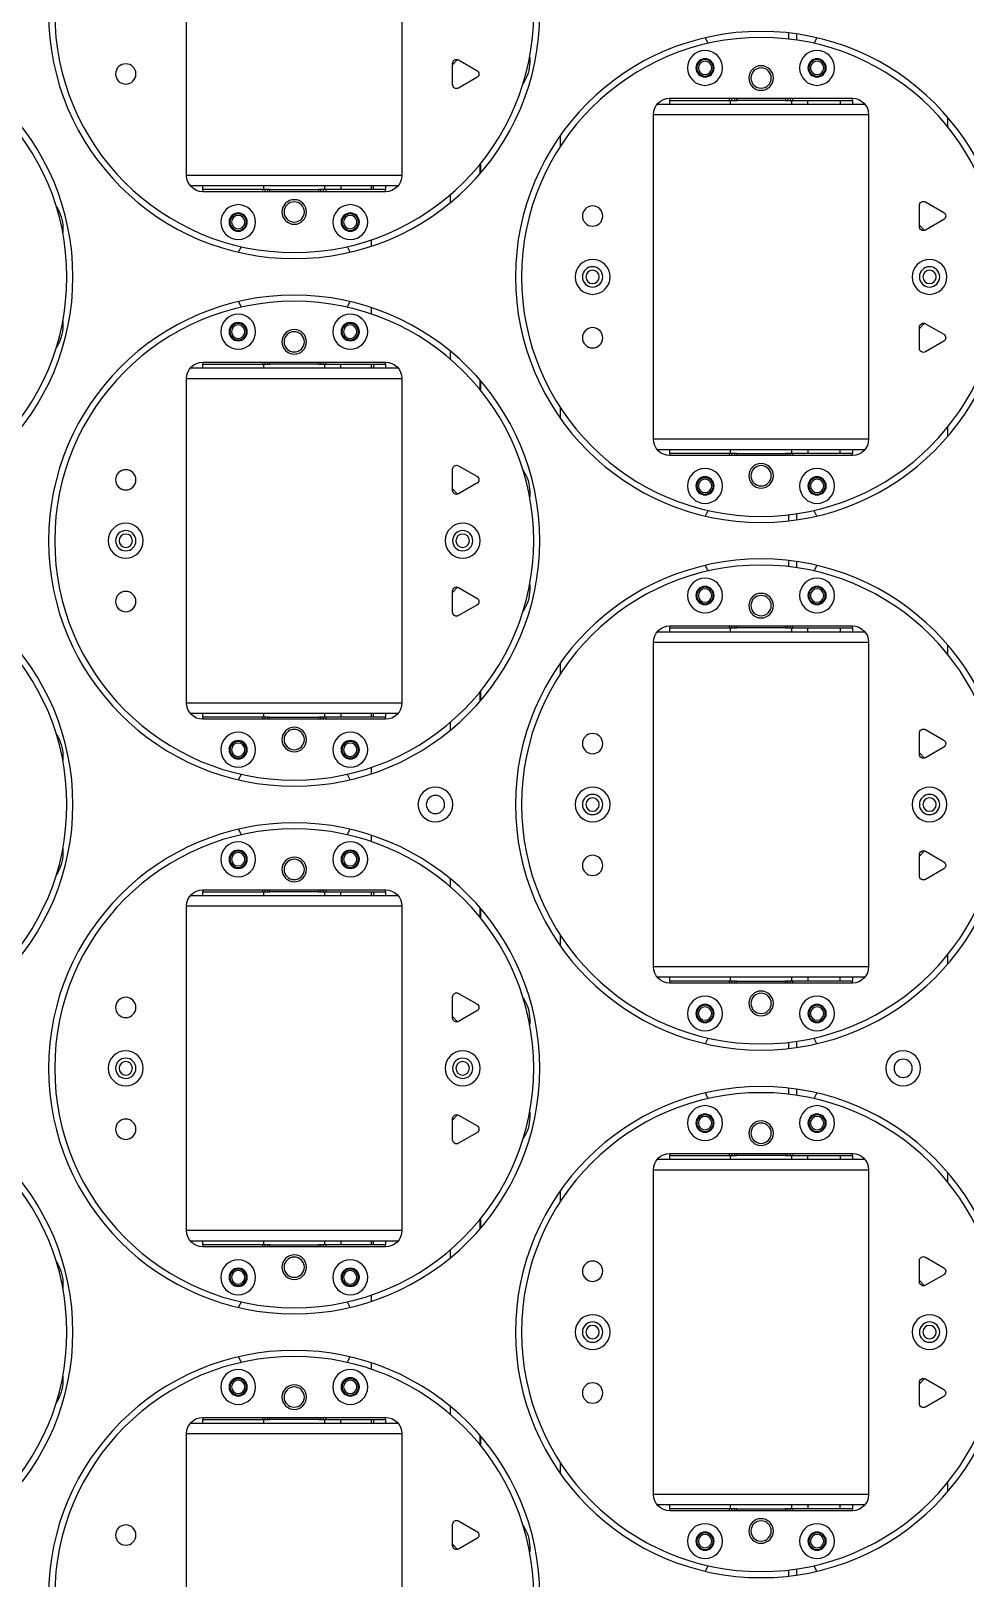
# Model space of a CAD drawing. Header units: millimetres. Extents: x 845401 to 948039, y 511594 to 550263.
# Drawn here: x 904282.8 to 904512.9, y 531946.2 to 532327.4 of the extents above; entities that cross this region are included whole.
import ezdxf

# ---------------------------------------------------------------- set-up
doc = ezdxf.new("R2010")
doc.units = ezdxf.units.MM
doc.layers.add('00', color=7, linetype='Continuous')
doc.layers.add('A-剖-0.10mm.......SECT-L01', color=255, linetype='Continuous', lineweight=18)

# ---------------------------------------------------------------- blocks, each defined once
blk = doc.blocks.new('1260包胶摆轮')
at = {"color": 7, "linetype": 'Continuous', "lineweight": 25}
for p, q in [((4842697.88, 878556.8), (4842697.88, 878476.8)), ((4842750.88, 878476.8), (4842750.88, 878556.8)), ((4842846.16, 878510.41), (4842846.16, 878511.92)), ((4842782.38, 878504.8), (4842782.38, 878505.96)), ((4842763.38, 878504.05), (4842764.64, 878505.36)), ((4842763.38, 878504.4), (4842763.38, 878499.2)), ((4842769.38, 878502.66), (4842764.88, 878505.26)), ((4842764.88, 878498.33), (4842769.38, 878500.93)), ((4842861.88, 878495.8), (4842816.88, 878495.8)), ((4842816.88, 878495.3), (4842816.88, 878495.8)), ((4842831.63, 878495.3), (4842816.88, 878495.3)), ((4842816.88, 878495.3), (4842816.88, 878494.3)), ((4842831.63, 878495.8), (4842831.63, 878495.3)), ((4842832.22, 878495.3), (4842831.63, 878495.3)), ((4842831.88, 878495.3), (4842831.88, 878494.3)), ((4842832.8, 878495.3), (4842832.22, 878495.3)), ((4842833.38, 878495.3), (4842832.8, 878495.3)), ((4842833.38, 878495.8), (4842833.38, 878495.3)), ((4842833.38, 878495.3), (4842845.38, 878495.3)), ((4842845.38, 878495.3), (4842845.38, 878495.8)), ((4842845.97, 878495.3), (4842845.38, 878495.3)), ((4842846.55, 878495.3), (4842845.97, 878495.3)), ((4842847.13, 878495.3), (4842846.55, 878495.3)), ((4842846.88, 878494.3), (4842846.88, 878495.3)), ((4842847.13, 878495.3), (4842847.13, 878495.8)), ((4842861.88, 878495.3), (4842847.13, 878495.3)), ((4842850.88, 878494.3), (4842850.88, 878495.3)), ((4842858.88, 878495.3), (4842858.88, 878494.3)), ((4842861.88, 878495.8), (4842861.88, 878495.3)), ((4842861.88, 878494.3), (4842861.88, 878495.3)), ((4842812.88, 878491.8), (4842812.88, 878411.8)), ((4842813.76, 878494.3), (4842865.01, 878494.3)), ((4842865.88, 878411.8), (4842865.88, 878491.8)), ((4842885.38, 878491.1), (4842885.38, 878488.74)), ((4842789.88, 878483.9), (4842789.88, 878486.58)), ((4842770.38, 878479.85), (4842770.38, 878477.5)), ((4842750.01, 878474.3), (4842698.76, 878474.3)), ((4842701.88, 878474.3), (4842701.88, 878473.3)), ((4842701.88, 878472.8), (4842701.88, 878473.3)), ((4842701.88, 878473.3), (4842716.63, 878473.3)), ((4842701.88, 878472.8), (4842746.88, 878472.8)), ((4842716.63, 878473.3), (4842716.63, 878472.8)), ((4842716.63, 878473.3), (4842717.22, 878473.3)), ((4842716.88, 878474.3), (4842716.88, 878473.3)), ((4842717.22, 878473.3), (4842717.8, 878473.3)), ((4842717.8, 878473.3), (4842718.38, 878473.3)), ((4842730.38, 878473.3), (4842718.38, 878473.3)), ((4842718.38, 878473.3), (4842718.38, 878472.8)), ((4842730.38, 878472.8), (4842730.38, 878473.3)), ((4842730.38, 878473.3), (4842730.97, 878473.3)), ((4842730.97, 878473.3), (4842731.55, 878473.3)), ((4842731.55, 878473.3), (4842732.13, 878473.3)), ((4842731.88, 878473.3), (4842731.88, 878474.3)), ((4842732.13, 878473.3), (4842746.88, 878473.3)), ((4842732.13, 878472.8), (4842732.13, 878473.3)), ((4842735.88, 878474.3), (4842735.88, 878473.3)), ((4842743.38, 878474.3), (4842743.38, 878473.3)), ((4842743.88, 878473.3), (4842743.88, 878474.3)), ((4842746.88, 878473.3), (4842746.88, 878474.3)), ((4842746.88, 878473.3), (4842746.88, 878472.8)), ((4842762.88, 878472.09), (4842762.88, 878470.13)), ((4842878.38, 878469.4), (4842878.38, 878464.2)), ((4842884.38, 878467.66), (4842879.88, 878470.26)), ((4842879.64, 878463.23), (4842878.38, 878464.54)), ((4842879.88, 878463.33), (4842884.38, 878465.93)), ((4842667.38, 878462.63), (4842667.38, 878463.8)), ((4842743.38, 878460.94), (4842743.38, 878459.36)), ((4842743.38, 878444.24), (4842743.38, 878442.66)), ((4842667.38, 878439.8), (4842667.38, 878440.96)), ((4842878.38, 878439.05), (4842879.64, 878440.36)), ((4842878.38, 878439.4), (4842878.38, 878434.2)), ((4842884.38, 878437.66), (4842879.88, 878440.26)), ((4842762.88, 878433.47), (4842762.88, 878431.51)), ((4842879.88, 878433.33), (4842884.38, 878435.93)), ((4842746.88, 878430.8), (4842701.88, 878430.8)), ((4842701.88, 878430.3), (4842701.88, 878430.8)), ((4842716.63, 878430.3), (4842701.88, 878430.3)), ((4842701.88, 878430.3), (4842701.88, 878429.3)), ((4842716.63, 878430.8), (4842716.63, 878430.3)), ((4842717.22, 878430.3), (4842716.63, 878430.3)), ((4842716.88, 878430.3), (4842716.88, 878429.3)), ((4842717.8, 878430.3), (4842717.22, 878430.3)), ((4842718.38, 878430.3), (4842717.8, 878430.3)), ((4842718.38, 878430.8), (4842718.38, 878430.3)), ((4842718.38, 878430.3), (4842730.38, 878430.3)), ((4842730.38, 878430.3), (4842730.38, 878430.8)), ((4842730.97, 878430.3), (4842730.38, 878430.3)), ((4842731.55, 878430.3), (4842730.97, 878430.3)), ((4842732.13, 878430.3), (4842731.55, 878430.3)), ((4842731.88, 878429.3), (4842731.88, 878430.3)), ((4842732.13, 878430.3), (4842732.13, 878430.8)), ((4842746.88, 878430.3), (4842732.13, 878430.3)), ((4842735.88, 878429.3), (4842735.88, 878430.3)), ((4842743.38, 878430.3), (4842743.38, 878429.3)), ((4842743.88, 878430.3), (4842743.88, 878429.3)), ((4842746.88, 878430.8), (4842746.88, 878430.3)), ((4842746.88, 878429.3), (4842746.88, 878430.3)), ((4842697.88, 878426.8), (4842697.88, 878346.8)), ((4842698.76, 878429.3), (4842750.01, 878429.3)), ((4842750.88, 878346.8), (4842750.88, 878426.8)), ((4842770.38, 878426.1), (4842770.38, 878423.74)), ((4842789.88, 878417.01), (4842789.88, 878419.69)), ((4842885.38, 878414.85), (4842885.38, 878412.5)), ((4842865.01, 878409.3), (4842813.76, 878409.3)), ((4842816.88, 878409.3), (4842816.88, 878408.3)), ((4842816.88, 878408.3), (4842831.63, 878408.3)), ((4842816.88, 878407.8), (4842816.88, 878408.3)), ((4842816.88, 878407.8), (4842861.88, 878407.8)), ((4842831.63, 878408.3), (4842831.63, 878407.8)), ((4842831.63, 878408.3), (4842832.22, 878408.3)), ((4842831.88, 878409.3), (4842831.88, 878408.3)), ((4842832.22, 878408.3), (4842832.8, 878408.3)), ((4842832.8, 878408.3), (4842833.38, 878408.3)), ((4842845.38, 878408.3), (4842833.38, 878408.3)), ((4842833.38, 878408.3), (4842833.38, 878407.8)), ((4842845.38, 878407.8), (4842845.38, 878408.3)), ((4842845.38, 878408.3), (4842845.97, 878408.3)), ((4842845.97, 878408.3), (4842846.55, 878408.3)), ((4842846.55, 878408.3), (4842847.13, 878408.3)), ((4842846.88, 878408.3), (4842846.88, 878409.3)), ((4842847.13, 878407.8), (4842847.13, 878408.3)), ((4842847.13, 878408.3), (4842861.88, 878408.3)), ((4842850.88, 878409.3), (4842850.88, 878408.3)), ((4842858.88, 878408.3), (4842858.88, 878409.3)), ((4842861.88, 878408.3), (4842861.88, 878409.3)), ((4842861.88, 878408.3), (4842861.88, 878407.8)), ((4842763.38, 878404.4), (4842763.38, 878399.2)), ((4842769.38, 878402.66), (4842764.88, 878405.26)), ((4842764.64, 878398.23), (4842763.38, 878399.54)), ((4842764.88, 878398.33), (4842769.38, 878400.93)), ((4842782.38, 878397.63), (4842782.38, 878398.8)), ((4842846.16, 878391.68), (4842846.16, 878393.19)), ((4842846.16, 878380.41), (4842846.16, 878381.92)), ((4842763.38, 878374.05), (4842764.64, 878375.36)), ((4842763.38, 878374.4), (4842763.38, 878369.2)), ((4842769.38, 878372.66), (4842764.88, 878375.26)), ((4842782.38, 878374.8), (4842782.38, 878375.96)), ((4842764.88, 878368.33), (4842769.38, 878370.93)), ((4842861.88, 878365.8), (4842816.88, 878365.8)), ((4842816.88, 878365.3), (4842816.88, 878365.8)), ((4842831.63, 878365.3), (4842816.88, 878365.3)), ((4842816.88, 878365.3), (4842816.88, 878364.3)), ((4842831.63, 878365.8), (4842831.63, 878365.3)), ((4842832.22, 878365.3), (4842831.63, 878365.3)), ((4842831.88, 878365.3), (4842831.88, 878364.3)), ((4842832.8, 878365.3), (4842832.22, 878365.3)), ((4842833.38, 878365.3), (4842832.8, 878365.3)), ((4842833.38, 878365.8), (4842833.38, 878365.3)), ((4842833.38, 878365.3), (4842845.38, 878365.3)), ((4842845.38, 878365.3), (4842845.38, 878365.8)), ((4842845.97, 878365.3), (4842845.38, 878365.3)), ((4842846.55, 878365.3), (4842845.97, 878365.3)), ((4842847.13, 878365.3), (4842846.55, 878365.3)), ((4842846.88, 878364.3), (4842846.88, 878365.3)), ((4842847.13, 878365.3), (4842847.13, 878365.8)), ((4842861.88, 878365.3), (4842847.13, 878365.3)), ((4842850.88, 878364.3), (4842850.88, 878365.3)), ((4842858.88, 878365.3), (4842858.88, 878364.3)), ((4842861.88, 878365.8), (4842861.88, 878365.3)), ((4842861.88, 878364.3), (4842861.88, 878365.3)), ((4842812.88, 878361.8), (4842812.88, 878281.8)), ((4842813.76, 878364.3), (4842865.01, 878364.3)), ((4842865.88, 878281.8), (4842865.88, 878361.8)), ((4842885.38, 878361.1), (4842885.38, 878358.74)), ((4842789.88, 878353.9), (4842789.88, 878356.58)), ((4842770.38, 878349.85), (4842770.38, 878347.5)), ((4842750.01, 878344.3), (4842698.76, 878344.3)), ((4842701.88, 878344.3), (4842701.88, 878343.3)), ((4842701.88, 878343.3), (4842716.63, 878343.3)), ((4842701.88, 878342.8), (4842701.88, 878343.3)), ((4842701.88, 878342.8), (4842746.88, 878342.8)), ((4842716.63, 878343.3), (4842716.63, 878342.8)), ((4842716.63, 878343.3), (4842717.22, 878343.3)), ((4842716.88, 878344.3), (4842716.88, 878343.3)), ((4842717.22, 878343.3), (4842717.8, 878343.3)), ((4842717.8, 878343.3), (4842718.38, 878343.3)), ((4842730.38, 878343.3), (4842718.38, 878343.3)), ((4842718.38, 878343.3), (4842718.38, 878342.8)), ((4842730.38, 878342.8), (4842730.38, 878343.3)), ((4842730.38, 878343.3), (4842730.97, 878343.3)), ((4842730.97, 878343.3), (4842731.55, 878343.3)), ((4842731.55, 878343.3), (4842732.13, 878343.3)), ((4842731.88, 878343.3), (4842731.88, 878344.3)), ((4842732.13, 878342.8), (4842732.13, 878343.3)), ((4842732.13, 878343.3), (4842746.88, 878343.3)), ((4842735.88, 878344.3), (4842735.88, 878343.3)), ((4842743.38, 878344.3), (4842743.38, 878343.3)), ((4842743.88, 878343.3), (4842743.88, 878344.3)), ((4842746.88, 878343.3), (4842746.88, 878344.3)), ((4842746.88, 878343.3), (4842746.88, 878342.8)), ((4842762.88, 878342.09), (4842762.88, 878340.13)), ((4842878.38, 878339.4), (4842878.38, 878334.2)), ((4842884.38, 878337.66), (4842879.88, 878340.26)), ((4842879.64, 878333.23), (4842878.38, 878334.54)), ((4842879.88, 878333.33), (4842884.38, 878335.93)), ((4842667.38, 878332.63), (4842667.38, 878333.8)), ((4842743.38, 878330.94), (4842743.38, 878329.36)), ((4842743.38, 878314.24), (4842743.38, 878312.66)), ((4842667.38, 878309.8), (4842667.38, 878310.96)), ((4842878.38, 878309.05), (4842879.64, 878310.36)), ((4842878.38, 878309.4), (4842878.38, 878304.2)), ((4842884.38, 878307.66), (4842879.88, 878310.26)), ((4842879.88, 878303.33), (4842884.38, 878305.93)), ((4842746.88, 878300.8), (4842701.88, 878300.8)), ((4842701.88, 878300.3), (4842701.88, 878300.8)), ((4842716.63, 878300.3), (4842701.88, 878300.3)), ((4842701.88, 878300.3), (4842701.88, 878299.3)), ((4842716.63, 878300.8), (4842716.63, 878300.3)), ((4842717.22, 878300.3), (4842716.63, 878300.3)), ((4842716.88, 878300.3), (4842716.88, 878299.3)), ((4842717.8, 878300.3), (4842717.22, 878300.3)), ((4842718.38, 878300.3), (4842717.8, 878300.3)), ((4842718.38, 878300.8), (4842718.38, 878300.3)), ((4842718.38, 878300.3), (4842730.38, 878300.3)), ((4842730.38, 878300.3), (4842730.38, 878300.8)), ((4842730.97, 878300.3), (4842730.38, 878300.3)), ((4842731.55, 878300.3), (4842730.97, 878300.3)), ((4842732.13, 878300.3), (4842731.55, 878300.3)), ((4842731.88, 878299.3), (4842731.88, 878300.3)), ((4842732.13, 878300.3), (4842732.13, 878300.8)), ((4842746.88, 878300.3), (4842732.13, 878300.3)), ((4842735.88, 878299.3), (4842735.88, 878300.3)), ((4842743.38, 878300.3), (4842743.38, 878299.3)), ((4842743.88, 878300.3), (4842743.88, 878299.3)), ((4842746.88, 878300.8), (4842746.88, 878300.3)), ((4842746.88, 878299.3), (4842746.88, 878300.3)), ((4842762.88, 878303.47), (4842762.88, 878301.51)), ((4842697.88, 878296.8), (4842697.88, 878216.8)), ((4842698.76, 878299.3), (4842750.01, 878299.3)), ((4842750.88, 878216.8), (4842750.88, 878296.8)), ((4842770.38, 878296.1), (4842770.38, 878293.74)), ((4842789.88, 878287.01), (4842789.88, 878289.69)), ((4842885.38, 878284.85), (4842885.38, 878282.5)), ((4842865.01, 878279.3), (4842813.76, 878279.3)), ((4842816.88, 878279.3), (4842816.88, 878278.3)), ((4842816.88, 878277.8), (4842816.88, 878278.3)), ((4842816.88, 878278.3), (4842831.63, 878278.3)), ((4842816.88, 878277.8), (4842861.88, 878277.8)), ((4842831.63, 878278.3), (4842831.63, 878277.8)), ((4842831.63, 878278.3), (4842832.22, 878278.3)), ((4842831.88, 878279.3), (4842831.88, 878278.3)), ((4842832.22, 878278.3), (4842832.8, 878278.3)), ((4842832.8, 878278.3), (4842833.38, 878278.3)), ((4842845.38, 878278.3), (4842833.38, 878278.3)), ((4842833.38, 878278.3), (4842833.38, 878277.8)), ((4842845.38, 878277.8), (4842845.38, 878278.3)), ((4842845.38, 878278.3), (4842845.97, 878278.3)), ((4842845.97, 878278.3), (4842846.55, 878278.3)), ((4842846.55, 878278.3), (4842847.13, 878278.3)), ((4842846.88, 878278.3), (4842846.88, 878279.3)), ((4842847.13, 878277.8), (4842847.13, 878278.3)), ((4842847.13, 878278.3), (4842861.88, 878278.3)), ((4842850.88, 878279.3), (4842850.88, 878278.3)), ((4842858.88, 878278.3), (4842858.88, 878279.3)), ((4842861.88, 878278.3), (4842861.88, 878279.3)), ((4842861.88, 878278.3), (4842861.88, 878277.8)), ((4842763.38, 878274.4), (4842763.38, 878269.2)), ((4842769.38, 878272.66), (4842764.88, 878275.26)), ((4842764.88, 878268.33), (4842769.38, 878270.93)), ((4842764.64, 878268.23), (4842763.38, 878269.54)), ((4842782.38, 878267.63), (4842782.38, 878268.8)), ((4842846.16, 878261.68), (4842846.16, 878263.19)), ((4842846.16, 878250.41), (4842846.16, 878251.92)), ((4842763.38, 878244.05), (4842764.64, 878245.36)), ((4842763.38, 878244.4), (4842763.38, 878239.2)), ((4842769.38, 878242.66), (4842764.88, 878245.26)), ((4842782.38, 878244.8), (4842782.38, 878245.96)), ((4842764.88, 878238.33), (4842769.38, 878240.93)), ((4842861.88, 878235.8), (4842816.88, 878235.8)), ((4842816.88, 878235.3), (4842816.88, 878235.8)), ((4842831.63, 878235.3), (4842816.88, 878235.3)), ((4842816.88, 878235.3), (4842816.88, 878234.3)), ((4842831.63, 878235.8), (4842831.63, 878235.3)), ((4842832.22, 878235.3), (4842831.63, 878235.3)), ((4842831.88, 878235.3), (4842831.88, 878234.3)), ((4842832.8, 878235.3), (4842832.22, 878235.3)), ((4842833.38, 878235.3), (4842832.8, 878235.3)), ((4842833.38, 878235.8), (4842833.38, 878235.3)), ((4842833.38, 878235.3), (4842845.38, 878235.3)), ((4842845.38, 878235.3), (4842845.38, 878235.8)), ((4842845.97, 878235.3), (4842845.38, 878235.3)), ((4842846.55, 878235.3), (4842845.97, 878235.3)), ((4842847.13, 878235.3), (4842846.55, 878235.3)), ((4842846.88, 878234.3), (4842846.88, 878235.3)), ((4842847.13, 878235.3), (4842847.13, 878235.8)), ((4842861.88, 878235.3), (4842847.13, 878235.3)), ((4842850.88, 878234.3), (4842850.88, 878235.3)), ((4842858.88, 878235.3), (4842858.88, 878234.3)), ((4842861.88, 878235.8), (4842861.88, 878235.3)), ((4842861.88, 878234.3), (4842861.88, 878235.3)), ((4842812.88, 878231.8), (4842812.88, 878151.8)), ((4842813.76, 878234.3), (4842865.01, 878234.3)), ((4842865.88, 878151.8), (4842865.88, 878231.8)), ((4842885.38, 878231.1), (4842885.38, 878228.74)), ((4842789.88, 878223.9), (4842789.88, 878226.58)), ((4842770.38, 878219.85), (4842770.38, 878217.5)), ((4842750.01, 878214.3), (4842698.76, 878214.3)), ((4842701.88, 878214.3), (4842701.88, 878213.3)), ((4842701.88, 878213.3), (4842716.63, 878213.3)), ((4842701.88, 878212.8), (4842701.88, 878213.3)), ((4842701.88, 878212.8), (4842746.88, 878212.8)), ((4842716.63, 878213.3), (4842716.63, 878212.8)), ((4842716.63, 878213.3), (4842717.22, 878213.3)), ((4842716.88, 878214.3), (4842716.88, 878213.3)), ((4842717.22, 878213.3), (4842717.8, 878213.3)), ((4842717.8, 878213.3), (4842718.38, 878213.3)), ((4842730.38, 878213.3), (4842718.38, 878213.3)), ((4842718.38, 878213.3), (4842718.38, 878212.8)), ((4842730.38, 878212.8), (4842730.38, 878213.3)), ((4842730.38, 878213.3), (4842730.97, 878213.3)), ((4842730.97, 878213.3), (4842731.55, 878213.3)), ((4842731.55, 878213.3), (4842732.13, 878213.3)), ((4842731.88, 878213.3), (4842731.88, 878214.3)), ((4842732.13, 878213.3), (4842746.88, 878213.3)), ((4842732.13, 878212.8), (4842732.13, 878213.3)), ((4842735.88, 878214.3), (4842735.88, 878213.3)), ((4842743.38, 878214.3), (4842743.38, 878213.3)), ((4842743.88, 878213.3), (4842743.88, 878214.3)), ((4842746.88, 878213.3), (4842746.88, 878214.3)), ((4842746.88, 878213.3), (4842746.88, 878212.8)), ((4842762.88, 878212.09), (4842762.88, 878210.13)), ((4842878.38, 878209.4), (4842878.38, 878204.2)), ((4842884.38, 878207.66), (4842879.88, 878210.26)), ((4842879.88, 878203.33), (4842884.38, 878205.93)), ((4842667.38, 878202.63), (4842667.38, 878203.8)), ((4842743.38, 878200.94), (4842743.38, 878199.36)), ((4842879.64, 878203.23), (4842878.38, 878204.54)), ((4842743.38, 878184.24), (4842743.38, 878182.66)), ((4842667.38, 878179.8), (4842667.38, 878180.96)), ((4842878.38, 878179.05), (4842879.64, 878180.36)), ((4842878.38, 878179.4), (4842878.38, 878174.2)), ((4842884.38, 878177.66), (4842879.88, 878180.26)), ((4842879.88, 878173.33), (4842884.38, 878175.93)), ((4842746.88, 878170.8), (4842701.88, 878170.8)), ((4842701.88, 878170.3), (4842701.88, 878170.8)), ((4842716.63, 878170.8), (4842716.63, 878170.3)), ((4842718.38, 878170.8), (4842718.38, 878170.3)), ((4842730.38, 878170.3), (4842730.38, 878170.8)), ((4842732.13, 878170.3), (4842732.13, 878170.8)), ((4842746.88, 878170.8), (4842746.88, 878170.3)), ((4842762.88, 878173.47), (4842762.88, 878171.51)), ((4842697.88, 878166.8), (4842697.88, 878086.8)), ((4842698.76, 878169.3), (4842750.01, 878169.3)), ((4842716.63, 878170.3), (4842701.88, 878170.3)), ((4842701.88, 878170.3), (4842701.88, 878169.3)), ((4842717.22, 878170.3), (4842716.63, 878170.3)), ((4842716.88, 878170.3), (4842716.88, 878169.3)), ((4842717.8, 878170.3), (4842717.22, 878170.3)), ((4842718.38, 878170.3), (4842717.8, 878170.3)), ((4842718.38, 878170.3), (4842730.38, 878170.3)), ((4842730.97, 878170.3), (4842730.38, 878170.3)), ((4842731.55, 878170.3), (4842730.97, 878170.3)), ((4842732.13, 878170.3), (4842731.55, 878170.3)), ((4842731.88, 878169.3), (4842731.88, 878170.3)), ((4842746.88, 878170.3), (4842732.13, 878170.3)), ((4842735.88, 878169.3), (4842735.88, 878170.3)), ((4842743.38, 878170.3), (4842743.38, 878169.3)), ((4842743.88, 878170.3), (4842743.88, 878169.3)), ((4842746.88, 878169.3), (4842746.88, 878170.3)), ((4842750.88, 878086.8), (4842750.88, 878166.8)), ((4842770.38, 878166.1), (4842770.38, 878163.74)), ((4842789.88, 878157.01), (4842789.88, 878159.69)), ((4842885.38, 878154.85), (4842885.38, 878152.5)), ((4842865.01, 878149.3), (4842813.76, 878149.3)), ((4842816.88, 878149.3), (4842816.88, 878148.3)), ((4842816.88, 878147.8), (4842816.88, 878148.3)), ((4842816.88, 878148.3), (4842831.63, 878148.3)), ((4842816.88, 878147.8), (4842861.88, 878147.8)), ((4842831.63, 878148.3), (4842831.63, 878147.8)), ((4842831.63, 878148.3), (4842832.22, 878148.3)), ((4842831.88, 878149.3), (4842831.88, 878148.3)), ((4842832.22, 878148.3), (4842832.8, 878148.3)), ((4842832.8, 878148.3), (4842833.38, 878148.3)), ((4842845.38, 878148.3), (4842833.38, 878148.3)), ((4842833.38, 878148.3), (4842833.38, 878147.8)), ((4842845.38, 878147.8), (4842845.38, 878148.3)), ((4842845.38, 878148.3), (4842845.97, 878148.3)), ((4842845.97, 878148.3), (4842846.55, 878148.3)), ((4842846.55, 878148.3), (4842847.13, 878148.3)), ((4842846.88, 878148.3), (4842846.88, 878149.3)), ((4842847.13, 878148.3), (4842861.88, 878148.3)), ((4842847.13, 878147.8), (4842847.13, 878148.3)), ((4842850.88, 878149.3), (4842850.88, 878148.3)), ((4842858.88, 878148.3), (4842858.88, 878149.3)), ((4842861.88, 878148.3), (4842861.88, 878149.3)), ((4842861.88, 878148.3), (4842861.88, 878147.8)), ((4842763.38, 878144.4), (4842763.38, 878139.2)), ((4842769.38, 878142.66), (4842764.88, 878145.26)), ((4842764.88, 878138.33), (4842769.38, 878140.93)), ((4842764.64, 878138.23), (4842763.38, 878139.54)), ((4842782.38, 878137.63), (4842782.38, 878138.8)), ((4842846.16, 878131.68), (4842846.16, 878133.19))]:
    blk.add_line(p, q, dxfattribs=at)
at = {"color": 8, "linetype": 'Continuous', "lineweight": 25}
for p, q in [((4842848.16, 878511.66), (4842848.16, 878510.14)), ((4842832.22, 878495.8), (4842832.22, 878495.3)), ((4842832.8, 878495.3), (4842832.8, 878495.8)), ((4842845.97, 878495.8), (4842845.97, 878495.3)), ((4842846.55, 878495.3), (4842846.55, 878495.8)), ((4842865.88, 878491.8), (4842812.88, 878491.8)), ((4842770.15, 878479.56), (4842770.15, 878477.23)), ((4842697.88, 878476.8), (4842750.88, 878476.8)), ((4842717.22, 878473.3), (4842717.22, 878472.8)), ((4842717.8, 878472.8), (4842717.8, 878473.3)), ((4842730.97, 878473.3), (4842730.97, 878472.8)), ((4842731.55, 878472.8), (4842731.55, 878473.3)), ((4842717.22, 878430.8), (4842717.22, 878430.3)), ((4842717.8, 878430.3), (4842717.8, 878430.8)), ((4842730.97, 878430.8), (4842730.97, 878430.3)), ((4842731.55, 878430.3), (4842731.55, 878430.8)), ((4842750.88, 878426.8), (4842697.88, 878426.8)), ((4842770.15, 878426.37), (4842770.15, 878424.03)), ((4842812.88, 878411.8), (4842865.88, 878411.8)), ((4842832.22, 878408.3), (4842832.22, 878407.8)), ((4842832.8, 878407.8), (4842832.8, 878408.3)), ((4842845.97, 878408.3), (4842845.97, 878407.8)), ((4842846.55, 878407.8), (4842846.55, 878408.3)), ((4842848.16, 878393.45), (4842848.16, 878391.94)), ((4842848.16, 878381.66), (4842848.16, 878380.14)), ((4842832.22, 878365.8), (4842832.22, 878365.3)), ((4842832.8, 878365.3), (4842832.8, 878365.8)), ((4842845.97, 878365.8), (4842845.97, 878365.3)), ((4842846.55, 878365.3), (4842846.55, 878365.8)), ((4842865.88, 878361.8), (4842812.88, 878361.8)), ((4842697.88, 878346.8), (4842750.88, 878346.8)), ((4842770.15, 878349.56), (4842770.15, 878347.23)), ((4842717.22, 878343.3), (4842717.22, 878342.8)), ((4842717.8, 878342.8), (4842717.8, 878343.3)), ((4842730.97, 878343.3), (4842730.97, 878342.8)), ((4842731.55, 878342.8), (4842731.55, 878343.3)), ((4842717.22, 878300.8), (4842717.22, 878300.3)), ((4842717.8, 878300.3), (4842717.8, 878300.8)), ((4842730.97, 878300.8), (4842730.97, 878300.3)), ((4842731.55, 878300.3), (4842731.55, 878300.8)), ((4842750.88, 878296.8), (4842697.88, 878296.8)), ((4842770.15, 878296.37), (4842770.15, 878294.03)), ((4842812.88, 878281.8), (4842865.88, 878281.8)), ((4842832.22, 878278.3), (4842832.22, 878277.8)), ((4842832.8, 878277.8), (4842832.8, 878278.3)), ((4842845.97, 878278.3), (4842845.97, 878277.8)), ((4842846.55, 878277.8), (4842846.55, 878278.3)), ((4842848.16, 878263.45), (4842848.16, 878261.94)), ((4842848.16, 878251.66), (4842848.16, 878250.14)), ((4842832.22, 878235.8), (4842832.22, 878235.3)), ((4842832.8, 878235.3), (4842832.8, 878235.8)), ((4842845.97, 878235.8), (4842845.97, 878235.3)), ((4842846.55, 878235.3), (4842846.55, 878235.8)), ((4842865.88, 878231.8), (4842812.88, 878231.8)), ((4842697.88, 878216.8), (4842750.88, 878216.8)), ((4842770.15, 878219.56), (4842770.15, 878217.23)), ((4842717.22, 878213.3), (4842717.22, 878212.8)), ((4842717.8, 878212.8), (4842717.8, 878213.3)), ((4842730.97, 878213.3), (4842730.97, 878212.8)), ((4842731.55, 878212.8), (4842731.55, 878213.3)), ((4842717.22, 878170.8), (4842717.22, 878170.3)), ((4842717.8, 878170.3), (4842717.8, 878170.8)), ((4842730.97, 878170.8), (4842730.97, 878170.3)), ((4842731.55, 878170.3), (4842731.55, 878170.8)), ((4842750.88, 878166.8), (4842697.88, 878166.8)), ((4842770.15, 878166.37), (4842770.15, 878164.03)), ((4842812.88, 878151.8), (4842865.88, 878151.8)), ((4842832.22, 878148.3), (4842832.22, 878147.8)), ((4842832.8, 878147.8), (4842832.8, 878148.3)), ((4842845.97, 878148.3), (4842845.97, 878147.8)), ((4842846.55, 878147.8), (4842846.55, 878148.3)), ((4842848.16, 878133.45), (4842848.16, 878131.94))]:
    blk.add_line(p, q, dxfattribs=at)
at = {"color": 7, "linetype": 'Continuous', "lineweight": 25, "flags": 128}
for points in [[(4842825.67, 878510.72), (4842825.7, 878510.66), (4842826.37, 878509.34)], [(4842852.4, 878509.34), (4842853.07, 878510.66), (4842853.1, 878510.72)], [(4842711.36, 878459.25), (4842711.2, 878458.96), (4842710.67, 878457.87)], [(4842738.1, 878457.87), (4842737.56, 878458.96), (4842737.4, 878459.25)], [(4842710.67, 878445.72), (4842710.69, 878445.66), (4842711.36, 878444.34)], [(4842737.4, 878444.34), (4842738.07, 878445.66), (4842738.1, 878445.72)], [(4842826.37, 878394.25), (4842826.21, 878393.96), (4842825.67, 878392.87)], [(4842853.1, 878392.87), (4842852.56, 878393.96), (4842852.4, 878394.25)], [(4842825.67, 878380.72), (4842825.7, 878380.66), (4842826.37, 878379.34)], [(4842852.4, 878379.34), (4842853.07, 878380.66), (4842853.1, 878380.72)], [(4842711.36, 878329.25), (4842711.2, 878328.96), (4842710.67, 878327.87)], [(4842738.1, 878327.87), (4842737.56, 878328.96), (4842737.4, 878329.25)], [(4842710.67, 878315.72), (4842710.69, 878315.66), (4842711.36, 878314.34)], [(4842737.4, 878314.34), (4842738.07, 878315.66), (4842738.1, 878315.72)], [(4842826.37, 878264.25), (4842826.21, 878263.96), (4842825.67, 878262.87)], [(4842853.1, 878262.87), (4842852.56, 878263.96), (4842852.4, 878264.25)], [(4842825.67, 878250.72), (4842825.7, 878250.66), (4842826.37, 878249.34)], [(4842852.4, 878249.34), (4842853.07, 878250.66), (4842853.1, 878250.72)], [(4842711.36, 878199.25), (4842711.2, 878198.96), (4842710.67, 878197.87)], [(4842738.1, 878197.87), (4842737.56, 878198.96), (4842737.4, 878199.25)], [(4842710.67, 878185.72), (4842710.69, 878185.66), (4842711.36, 878184.34)], [(4842737.4, 878184.34), (4842738.07, 878185.66), (4842738.1, 878185.72)], [(4842826.37, 878134.25), (4842826.21, 878133.96), (4842825.67, 878132.87)], [(4842853.1, 878132.87), (4842852.56, 878133.96), (4842852.4, 878134.25)]]:
    blk.add_lwpolyline(points, dxfattribs=at)
at = {"color": 7, "linetype": 'Continuous', "lineweight": 25}
for centre, radius in [((4842724.38, 878516.8), 60.5), ((4842724.38, 878516.8), 59), ((4842609.38, 878451.8), 60.5), ((4842609.38, 878451.8), 59), ((4842839.38, 878451.8), 60.5), ((4842839.38, 878451.8), 59), ((4842825.58, 878503.3), 4.3), ((4842853.18, 878503.3), 4.3), ((4842682.88, 878501.8), 2.5), ((4842825.58, 878503.3), 2.25), ((4842825.58, 878503.3), 2.03), ((4842825.58, 878503.3), 1.65), ((4842839.38, 878500.8), 3.03), ((4842839.38, 878500.8), 2.5), ((4842853.18, 878503.3), 2.25), ((4842853.18, 878503.3), 2.03), ((4842853.18, 878503.3), 1.65), ((4842710.58, 878465.3), 4.3), ((4842724.38, 878467.8), 3.03), ((4842724.38, 878467.8), 2.5), ((4842738.18, 878465.3), 4.3), ((4842797.88, 878466.8), 2.5), ((4842710.58, 878465.3), 2.25), ((4842710.58, 878465.3), 2.02), ((4842710.58, 878465.3), 1.65), ((4842738.18, 878465.3), 2.25), ((4842738.18, 878465.3), 2.02), ((4842738.18, 878465.3), 1.65), ((4842797.88, 878451.8), 4.3), ((4842797.88, 878451.8), 2.5), ((4842797.88, 878451.8), 1.65), ((4842880.88, 878451.8), 4.3), ((4842880.88, 878451.8), 2.5), ((4842880.88, 878451.8), 1.65), ((4842724.38, 878386.8), 60.5), ((4842724.38, 878386.8), 59), ((4842710.58, 878438.3), 4.3), ((4842738.18, 878438.3), 4.3), ((4842710.58, 878438.3), 2.25), ((4842710.58, 878438.3), 2.02), ((4842710.58, 878438.3), 1.65), ((4842724.38, 878435.8), 3.03), ((4842724.38, 878435.8), 2.5), ((4842738.18, 878438.3), 2.25), ((4842738.18, 878438.3), 2.02), ((4842738.18, 878438.3), 1.65), ((4842797.88, 878436.8), 2.5), ((4842682.88, 878401.8), 2.5), ((4842825.58, 878400.3), 4.3), ((4842839.38, 878402.8), 3.03), ((4842839.38, 878402.8), 2.5), ((4842853.18, 878400.3), 4.3), ((4842825.58, 878400.3), 2.25), ((4842825.58, 878400.3), 2.03), ((4842825.58, 878400.3), 1.65), ((4842853.18, 878400.3), 2.25), ((4842853.18, 878400.3), 2.03), ((4842853.18, 878400.3), 1.65), ((4842682.88, 878386.8), 4.3), ((4842682.88, 878386.8), 2.5), ((4842682.88, 878386.8), 1.65), ((4842765.88, 878386.8), 4.3), ((4842765.88, 878386.8), 2.5), ((4842765.88, 878386.8), 1.65), ((4842874.38, 878386.8), 4.3), ((4842874.38, 878386.8), 2.25), ((4842609.38, 878321.8), 60.5), ((4842609.38, 878321.8), 59), ((4842839.38, 878321.8), 60.5), ((4842839.38, 878321.8), 59), ((4842825.58, 878373.3), 4.3), ((4842853.18, 878373.3), 4.3), ((4842682.88, 878371.8), 2.5), ((4842825.58, 878373.3), 2.25), ((4842825.58, 878373.3), 2.02), ((4842825.58, 878373.3), 1.65), ((4842839.38, 878370.8), 3.03), ((4842839.38, 878370.8), 2.5), ((4842853.18, 878373.3), 2.25), ((4842853.18, 878373.3), 2.02), ((4842853.18, 878373.3), 1.65), ((4842710.58, 878335.3), 4.3), ((4842724.38, 878337.8), 3.03), ((4842724.38, 878337.8), 2.5), ((4842738.18, 878335.3), 4.3), ((4842797.88, 878336.8), 2.5), ((4842710.58, 878335.3), 2.25), ((4842710.58, 878335.3), 2.03), ((4842710.58, 878335.3), 1.65), ((4842738.18, 878335.3), 2.25), ((4842738.18, 878335.3), 2.03), ((4842738.18, 878335.3), 1.65), ((4842759.17, 878321.8), 4.3), ((4842759.17, 878321.8), 2.25), ((4842797.88, 878321.8), 4.3), ((4842797.88, 878321.8), 2.5), ((4842797.88, 878321.8), 1.65), ((4842880.88, 878321.8), 4.3), ((4842880.88, 878321.8), 2.5), ((4842880.88, 878321.8), 1.65), ((4842724.38, 878256.8), 60.5), ((4842724.38, 878256.8), 59), ((4842710.58, 878308.3), 4.3), ((4842738.18, 878308.3), 4.3), ((4842710.58, 878308.3), 2.25), ((4842710.58, 878308.3), 2.02), ((4842710.58, 878308.3), 1.65), ((4842724.38, 878305.8), 3.02), ((4842724.38, 878305.8), 2.5), ((4842738.18, 878308.3), 2.25), ((4842738.18, 878308.3), 2.03), ((4842738.18, 878308.3), 1.65), ((4842797.88, 878306.8), 2.5), ((4842682.88, 878271.8), 2.5), ((4842825.58, 878270.3), 4.3), ((4842839.38, 878272.8), 3.03), ((4842839.38, 878272.8), 2.5), ((4842853.18, 878270.3), 4.3), ((4842825.58, 878270.3), 2.25), ((4842825.58, 878270.3), 2.03), ((4842825.58, 878270.3), 1.65), ((4842853.18, 878270.3), 2.25), ((4842853.18, 878270.3), 2.03), ((4842853.18, 878270.3), 1.65), ((4842682.88, 878256.8), 4.3), ((4842682.88, 878256.8), 2.5), ((4842682.88, 878256.8), 1.65), ((4842765.88, 878256.8), 4.3), ((4842765.88, 878256.8), 2.5), ((4842765.88, 878256.8), 1.65), ((4842609.38, 878191.8), 60.5), ((4842609.38, 878191.8), 59), ((4842839.38, 878191.8), 60.5), ((4842839.38, 878191.8), 59), ((4842825.58, 878243.3), 4.3), ((4842853.18, 878243.3), 4.3), ((4842682.88, 878241.8), 2.5), ((4842825.58, 878243.3), 2.25), ((4842825.58, 878243.3), 2.02), ((4842825.58, 878243.3), 1.65), ((4842839.38, 878240.8), 3.03), ((4842839.38, 878240.8), 2.5), ((4842853.18, 878243.3), 2.25), ((4842853.18, 878243.3), 2.02), ((4842853.18, 878243.3), 1.65), ((4842710.58, 878205.3), 4.3), ((4842724.38, 878207.8), 3.03), ((4842724.38, 878207.8), 2.5), ((4842738.18, 878205.3), 4.3), ((4842797.88, 878206.8), 2.5), ((4842710.58, 878205.3), 2.25), ((4842710.58, 878205.3), 2.03), ((4842710.58, 878205.3), 1.65), ((4842738.18, 878205.3), 2.25), ((4842738.18, 878205.3), 2.03), ((4842738.18, 878205.3), 1.65), ((4842797.88, 878191.8), 4.3), ((4842797.88, 878191.8), 2.5), ((4842797.88, 878191.8), 1.65), ((4842880.88, 878191.8), 4.3), ((4842880.88, 878191.8), 2.5), ((4842880.88, 878191.8), 1.65), ((4842724.38, 878126.8), 60.5), ((4842724.38, 878126.8), 59), ((4842710.58, 878178.3), 4.3), ((4842738.18, 878178.3), 4.3), ((4842710.58, 878178.3), 2.25), ((4842710.58, 878178.3), 2.03), ((4842710.58, 878178.3), 1.65), ((4842724.38, 878175.8), 3.03), ((4842724.38, 878175.8), 2.5), ((4842738.18, 878178.3), 2.25), ((4842738.18, 878178.3), 2.03), ((4842738.18, 878178.3), 1.65), ((4842797.88, 878176.8), 2.5), ((4842682.88, 878141.8), 2.5), ((4842825.58, 878140.3), 4.3), ((4842839.38, 878142.8), 3.03), ((4842839.38, 878142.8), 2.5), ((4842853.18, 878140.3), 4.3), ((4842825.58, 878140.3), 2.25), ((4842825.58, 878140.3), 2.03), ((4842825.58, 878140.3), 1.65), ((4842853.18, 878140.3), 2.25), ((4842853.18, 878140.3), 2.03), ((4842853.18, 878140.3), 1.65)]:
    blk.add_circle(centre, radius, dxfattribs=at)
for centre, radius, start, end in [((4842764.38, 878504.4), 1, 60, 180), ((4842768.88, 878501.8), 1, 300, 60), ((4842772.63, 878504.8), 9.75, 326.5886, 0), ((4842764.38, 878499.2), 1, 180, 300), ((4842816.88, 878491.8), 4, 90, 180), ((4842861.88, 878491.8), 4, 0, 90), ((4842701.88, 878476.8), 4, 180, 270), ((4842746.88, 878476.8), 4, 270, 0), ((4842657.63, 878463.8), 9.75, 0, 33.4114), ((4842879.38, 878469.4), 1, 60, 180), ((4842879.38, 878464.2), 1, 180, 300), ((4842883.88, 878466.8), 1, 300, 60), ((4842657.63, 878439.8), 9.75, 326.5886, 0), ((4842879.38, 878439.4), 1, 60, 180), ((4842883.88, 878436.8), 1, 300, 60), ((4842879.38, 878434.2), 1, 180, 300), ((4842701.88, 878426.8), 4, 90, 180), ((4842746.88, 878426.8), 4, 0, 90), ((4842816.88, 878411.8), 4, 180, 270), ((4842861.88, 878411.8), 4, 270, 0), ((4842764.38, 878404.4), 1, 60, 180), ((4842772.63, 878398.8), 9.75, 0, 33.4114), ((4842764.38, 878399.2), 1, 180, 300), ((4842768.88, 878401.8), 1, 300, 60), ((4842764.38, 878374.4), 1, 60, 180), ((4842768.88, 878371.8), 1, 300, 60), ((4842772.63, 878374.8), 9.75, 326.5886, 0), ((4842764.38, 878369.2), 1, 180, 300), ((4842816.88, 878361.8), 4, 90, 180), ((4842861.88, 878361.8), 4, 0, 90), ((4842701.88, 878346.8), 4, 180, 270), ((4842746.88, 878346.8), 4, 270, 0), ((4842657.63, 878333.8), 9.75, 0, 33.4114), ((4842879.38, 878339.4), 1, 60, 180), ((4842883.88, 878336.8), 1, 300, 60), ((4842879.38, 878334.2), 1, 180, 300), ((4842657.63, 878309.8), 9.75, 326.5886, 0), ((4842879.38, 878309.4), 1, 60, 180), ((4842879.38, 878304.2), 1, 180, 300), ((4842883.88, 878306.8), 1, 300, 60), ((4842701.88, 878296.8), 4, 90, 180), ((4842746.88, 878296.8), 4, 0, 90), ((4842816.88, 878281.8), 4, 180, 270), ((4842861.88, 878281.8), 4, 270, 0), ((4842764.38, 878274.4), 1, 60, 180), ((4842772.63, 878268.8), 9.75, 0, 33.4114), ((4842768.88, 878271.8), 1, 300, 60), ((4842764.38, 878269.2), 1, 180, 300), ((4842764.38, 878244.4), 1, 60, 180), ((4842772.63, 878244.8), 9.75, 326.5886, 0), ((4842764.38, 878239.2), 1, 180, 300), ((4842768.88, 878241.8), 1, 300, 60), ((4842816.88, 878231.8), 4, 90, 180), ((4842861.88, 878231.8), 4, 0, 90), ((4842701.88, 878216.8), 4, 180, 270), ((4842746.88, 878216.8), 4, 270, 0), ((4842657.63, 878203.8), 9.75, 0, 33.4114), ((4842879.38, 878209.4), 1, 60, 180), ((4842883.88, 878206.8), 1, 300, 60), ((4842879.38, 878204.2), 1, 180, 300), ((4842657.63, 878179.8), 9.75, 326.5886, 0), ((4842879.38, 878179.4), 1, 60, 180), ((4842883.88, 878176.8), 1, 300, 60), ((4842701.88, 878166.8), 4, 90, 180), ((4842746.88, 878166.8), 4, 0, 90), ((4842879.38, 878174.2), 1, 180, 300), ((4842816.88, 878151.8), 4, 180, 270), ((4842861.88, 878151.8), 4, 270, 0), ((4842764.38, 878144.4), 1, 60, 180), ((4842772.63, 878138.8), 9.75, 0, 33.4114), ((4842768.88, 878141.8), 1, 300, 60), ((4842764.38, 878139.2), 1, 180, 300)]:
    blk.add_arc(centre, radius, start, end, dxfattribs=at)
blk = doc.blocks.new('小盘摆轮加过渡板')
at = {"layer": 'A-剖-0.10mm.......SECT-L01', "color": 1, "xscale": -1, "rotation": 180}
blk.add_blockref('1260包胶摆轮', (-4107700.62, 1220537.36), dxfattribs=at)
blk = doc.blocks.new('C线')
blk.add_blockref('小盘摆轮加过渡板', (251193.7, 128759, -3.59))

msp = doc.modelspace()

# ---------------------------------------------------------------- block references
at = {"layer": '00'}
msp.add_blockref('C线', (-81869.83, 61162.22), dxfattribs=at)

doc.saveas('drawing.dxf')
